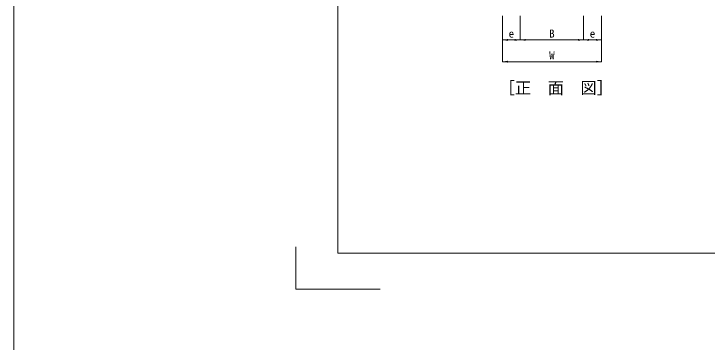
# Model space of a CAD drawing. Units: millimetres at full size; details may follow other scales. Extents: x 5964 to 125098, y -10801 to 28073.
# Drawn here: x 94447 to 97736, y -877 to 678 of the extents above; entities that cross this region are included whole.
import ezdxf
from ezdxf.enums import TextEntityAlignment as Align

# ---------------------------------------------------------------- set-up
doc = ezdxf.new("R2010")
doc.units = ezdxf.units.MM
doc.header["$LTSCALE"] = 19
for name, color, linetype, lineweight in [('0_2', 7, 'Continuous', 20), ('Defpoints_3', 7, 'Continuous', 13), ('寸法線', 7, 'Continuous', 9), ('枠', 5, 'Continuous', 5)]:
    doc.layers.add(name, color=color, linetype=linetype, lineweight=lineweight)
doc.styles.add('ＭＳ ゴシック', font='')
doc.styles.get('ＭＳ ゴシック').set_extended_font_data('MS Gothic')

# ---------------------------------------------------------------- blocks, each defined once
blk = doc.blocks.new('filled_arrow')
at = {"color": 0, "linetype": 'Continuous', "lineweight": -2}
blk.add_solid([(7.5, 1.25), (0, 0), (7.5, -1.25)], dxfattribs=at)

msp = doc.modelspace()

# ---------------------------------------------------------------- linework, layer by layer
at = {"layer": 'Defpoints_3'}
for p, q in [((95784.38, -425.55), (95784.38, -625.55)), ((95784.38, -625.55), (96184.38, -625.55))]:
    msp.add_line(p, q, dxfattribs=at)
at = {"layer": '寸法線'}
for p, q in [((96764.47, 668.21), (96764.47, 554.86)), ((96764.47, 668.21), (96764.47, 451.86)), ((96849.47, 668.21), (96849.47, 554.86)), ((96849.47, 668.21), (96849.47, 554.86)), ((97149.47, 668.21), (97149.47, 554.86)), ((97149.47, 668.21), (97149.47, 554.86)), ((97234.47, 668.21), (97234.47, 554.86)), ((97234.47, 668.21), (97234.47, 451.86)), ((96764.47, 554.86), (96849.47, 554.86)), ((96849.47, 554.86), (97149.47, 554.86)), ((97149.47, 554.86), (97234.47, 554.86)), ((96764.47, 451.86), (97234.47, 451.86))]:
    msp.add_line(p, q, dxfattribs=at)
at = {"layer": '枠', "lineweight": 13}
msp.add_line((94447.34, -6940.1), (94447.34, 14307.1), dxfattribs=at)
at = {"layer": '枠', "lineweight": 20}
for q in [(95984.38, 5144.45), (103984.38, -455.55)]:
    msp.add_line((95984.38, -455.55), q, dxfattribs=at)

# ---------------------------------------------------------------- block references
at = {"layer": '寸法線', "xscale": 3.47, "yscale": 3.47}
for p in [(96764.47, 554.86), (96849.47, 554.86), (97149.47, 554.86), (96764.47, 451.86)]:
    msp.add_blockref('filled_arrow', p, dxfattribs=at)
at = {"layer": '寸法線', "xscale": 3.47, "yscale": 3.47, "rotation": 180}
for p in [(96849.47, 554.86), (97149.47, 554.86), (97234.47, 554.86), (97234.47, 451.86)]:
    msp.add_blockref('filled_arrow', p, dxfattribs=at)

# ---------------------------------------------------------------- texts
at = {"layer": '0_2', "style": 'ＭＳ ゴシック'}
msp.add_text('［正\u3000面\u3000図］', height=56.96, dxfattribs=at).set_placement((96746.23, 282.13), align=Align.BOTTOM_LEFT)
at = {"layer": '寸法線', "style": 'ＭＳ ゴシック'}
for s, p in [('e', (96806.97, 584.86)), ('B', (96999.47, 584.86)), ('e', (97191.97, 584.86)), ('W', (96999.47, 481.86))]:
    msp.add_text(s, height=37.98, dxfattribs=at).set_placement(p, align=Align.MIDDLE_CENTER)

doc.saveas('drawing.dxf')
